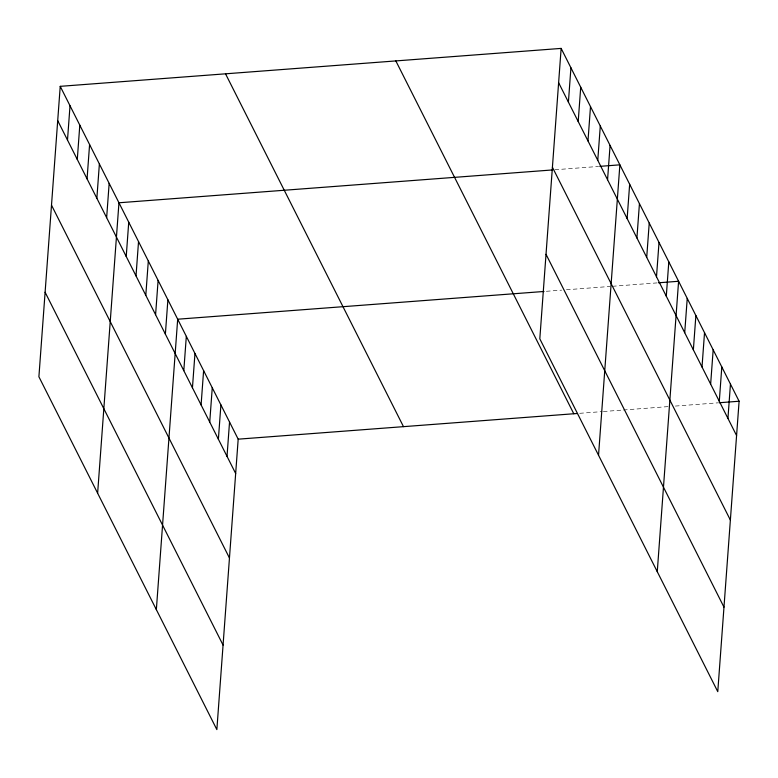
<?xml version="1.0" encoding="UTF-8"?>
<svg xmlns="http://www.w3.org/2000/svg" width="778" height="778" viewBox="0 0 778 778"><rect width="100%" height="100%" fill="white"/><g stroke="black" fill="none" stroke-linecap="round" stroke-linejoin="round"><path stroke-width="0.58" stroke-dasharray="3.89 2.92" d="M554.928 169.76L598.613 166.443M546.351 291.293L561.706 290.126M566.423 289.766L610.108 286.46M612.471 286.285L657.342 282.881M579.707 413.312L602.133 411.611M603.32 411.523L622.206 410.094M623.392 409.996L668.253 406.602M675.343 406.067L717.851 402.848"/><path stroke-width="1.17" d="M60.227 86.339L38.9 376.766L216.858 729.599L238.185 439.171L60.227 86.339L561.142 48.401L739.1 401.234L717.773 691.661L539.815 338.829L561.142 48.401M67.492 140.059L70.02 105.74M77.285 159.461L79.803 125.151M87.068 178.872L89.587 144.552M96.861 198.273L99.38 163.964M106.644 217.684L109.163 183.365M97.629 493.203L118.956 202.776L552.565 169.935M126.221 256.497L128.74 222.177M136.014 275.898L138.533 241.588M145.797 295.309L148.316 260.99M155.59 314.711L158.109 280.401M165.374 334.122L167.892 299.802M156.349 609.631L177.685 319.213L543.987 291.468M183.803 370.659L186.321 336.349M192.448 387.804L194.967 353.484M201.094 404.939L203.612 370.62M209.739 422.075L212.258 387.765M218.385 439.21L220.903 404.9M227.02 456.355L229.539 422.036M568.407 102.122L570.926 67.803M578.2 121.524L580.719 87.214M587.983 140.935L590.502 106.615M597.767 160.336L600.295 126.026M607.56 179.747L610.078 145.428M598.535 455.256L619.871 164.839L599.799 166.356M627.136 218.56L629.655 184.24M636.919 237.961L639.438 203.651M646.712 257.372L649.231 223.053M656.496 276.774L659.015 242.464M666.289 296.185L668.808 261.865M657.264 571.694L678.591 281.276L658.519 282.793M684.718 332.721L687.237 298.412M693.363 349.867L695.882 315.547M702.009 367.002L704.528 332.683M710.645 384.137L713.173 349.828M719.29 401.273L721.809 366.963M727.936 418.418L730.454 384.099M238.185 439.171L577.344 413.488M719.028 402.761L739.1 401.234M558.623 82.711L736.581 435.554M552.409 167.231L730.377 520.064M546.02 254.309L723.978 607.141M395.837 60.917L573.794 413.76M225.532 73.822L403.49 426.655M57.708 120.648L235.666 473.491M51.504 205.168L229.461 558.001M45.105 292.246L223.062 645.079"/></g></svg>
